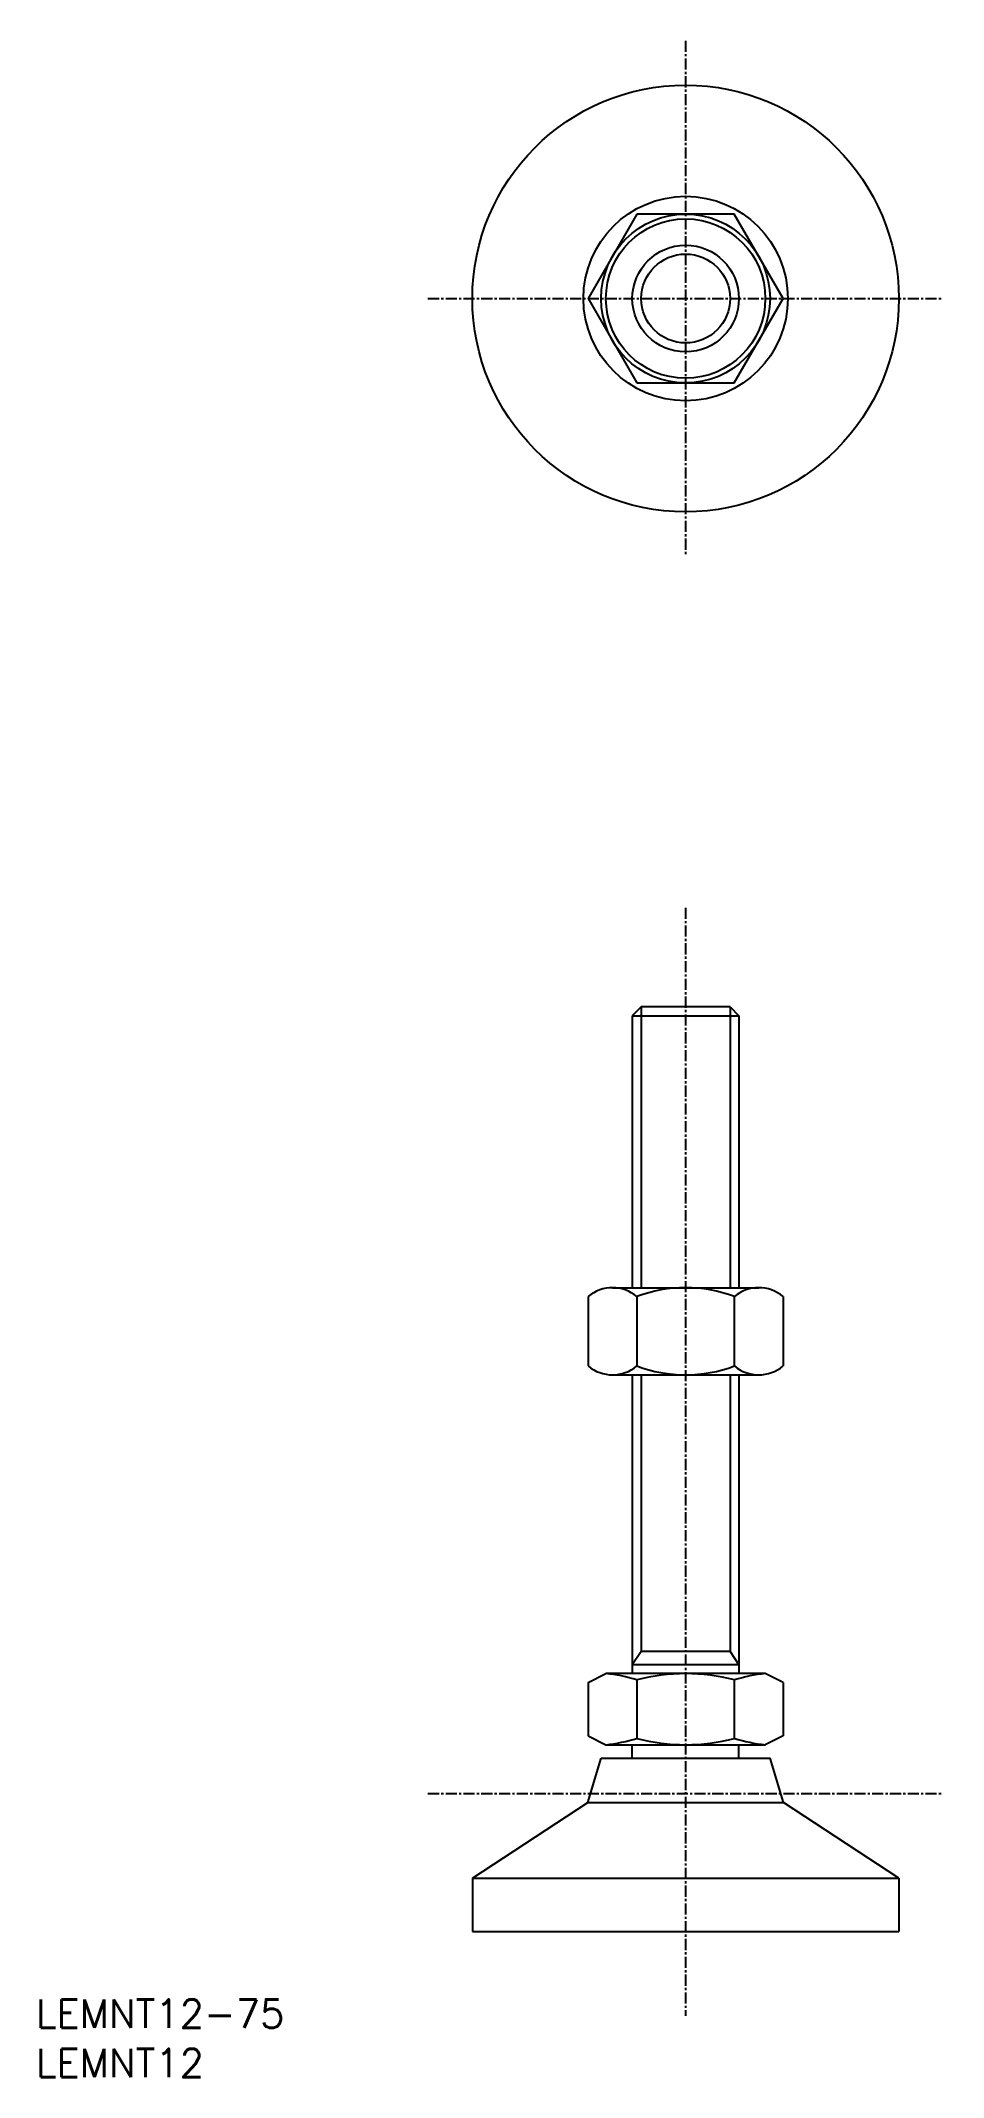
# Model space of a CAD drawing. Extents: x -73 to 29, y -200 to 29.
import ezdxf

# ---------------------------------------------------------------- set-up
doc = ezdxf.new("R2010")
doc.units = 0
doc.linetypes.add('CENTER', pattern=[2, 1.25, -0.25, 0.25, -0.25])
doc.layers.get('0').update_dxf_attribs({"linetype": 'CONTINUOUS'})
doc.layers.add('CENTER', color=1, linetype='CENTER')
doc.styles.get("Standard").update_dxf_attribs({"font": 'txt.shx', "bigfont": 'bigfont.shx'})

msp = doc.modelspace()

# ---------------------------------------------------------------- linework, layer by layer
at = {"color": 7, "linetype": 'CONTINUOUS'}
for p, q in [((-5.48, 9.5), (-10.97, 0)), ((5.48, 9.5), (-5.48, 9.5)), ((10.97, 0), (5.48, 9.5)), ((-10.97, 0), (-5.48, -9.5)), ((5.48, -9.5), (10.97, 0)), ((-5.48, -9.5), (5.48, -9.5)), ((-5, -79.68), (-6, -80.68)), ((5, -79.68), (-5, -79.68)), ((5, -79.68), (6, -80.68)), ((-6, -80.68), (-6, -111.27)), ((6, -80.68), (6, -111.27)), ((-8.23, -111.27), (8.23, -111.27)), ((-10.97, -112.27), (-10.97, -120.07)), ((-5.48, -112.27), (-5.48, -120.07)), ((5.48, -112.27), (5.48, -120.07)), ((10.97, -112.27), (10.97, -120.07)), ((-8.23, -121.07), (8.23, -121.07)), ((-6, -121.07), (-6, -154.68)), ((6, -121.07), (6, -154.68)), ((-10.97, -155.68), (-8.97, -154.68)), ((-10.97, -155.68), (-10.97, -161.68)), ((8.97, -154.68), (-8.97, -154.68)), ((-5.48, -155.38), (-5.48, -161.98)), ((5.48, -155.38), (5.48, -161.98)), ((10.97, -155.68), (8.97, -154.68)), ((10.97, -155.68), (10.97, -161.68)), ((-10.97, -161.68), (-8.97, -162.68)), ((10.97, -161.68), (8.97, -162.68)), ((-11, -169.18), (-9.5, -164.18)), ((-9.5, -164.18), (9.5, -164.18)), ((-8.97, -162.68), (8.97, -162.68)), ((-6, -164.18), (-6, -162.68)), ((6, -164.18), (6, -162.68)), ((11, -169.18), (9.5, -164.18)), ((-24, -177.68), (-11, -169.18)), ((-11, -169.18), (11, -169.18)), ((24, -177.68), (11, -169.18)), ((-24, -177.68), (24, -177.68)), ((-24, -177.68), (-24, -183.68)), ((24, -177.68), (24, -183.68)), ((-24, -183.68), (24, -183.68))]:
    msp.add_line(p, q, dxfattribs=at)
at = {"color": 3, "linetype": 'CONTINUOUS'}
for p, q in [((-5, -79.68), (-5, -111.27)), ((5, -79.68), (5, -111.27)), ((-6, -80.68), (6, -80.68)), ((-5, -121.07), (-5, -152.18)), ((5, -121.07), (5, -152.18)), ((-5, -152.18), (-6, -153.68)), ((5, -152.18), (-5, -152.18)), ((5, -152.18), (6, -153.68)), ((6, -153.68), (-6, -153.68))]:
    msp.add_line(p, q, dxfattribs=at)
at = {"color": 7, "linetype": 'CONTINUOUS'}
for radius in [24, 11.5, 9.5, 8.97, 6, 5]:
    msp.add_circle((0, 0), radius, dxfattribs=at)
for centre, radius, start, end in [((-8.23, -115.53), 4.26, 49.932, 130.068), ((0, -126.81), 15.54, 69.3345, 110.6655), ((0, -126.81), 15.54, 69.3345, 110.6655), ((8.23, -115.53), 4.26, 49.932, 130.068), ((-8.23, -116.81), 4.26, 229.932, 310.068), ((0, -105.53), 15.54, 249.3345, 290.6655), ((0, -105.53), 15.54, 249.3345, 290.6655), ((8.23, -116.81), 4.26, 229.932, 310.068), ((-11.2, -174.78), 20.23, 73.6013, 83.6829), ((0, -176.52), 21.84, 75.4539, 104.5461), ((11.2, -174.78), 20.23, 96.3171, 106.3987), ((-11.2, -142.57), 20.23, 276.3171, 286.3987), ((0, -140.84), 21.84, 255.4539, 284.5461), ((11.2, -142.57), 20.23, 253.6013, 263.6829)]:
    msp.add_arc(centre, radius, start, end, dxfattribs=at)
at = {"layer": 'CENTER', "color": 1, "linetype": 'CENTER'}
for p, q in [((0, 29), (0, -29)), ((-29, 0), (29, 0)), ((0, -68.53), (0, -193.16)), ((-29, -168.18), (29, -168.18))]:
    msp.add_line(p, q, dxfattribs=at)

# ---------------------------------------------------------------- texts
at = {"color": 7, "linetype": 'CONTINUOUS'}
for s, p in [('LEMNT12-75', (-73.13, -194.53)), ('LEMNT12', (-73.13, -200.08))]:
    msp.add_text(s, height=3.2, dxfattribs=at).set_placement(p)

doc.saveas('drawing.dxf')
